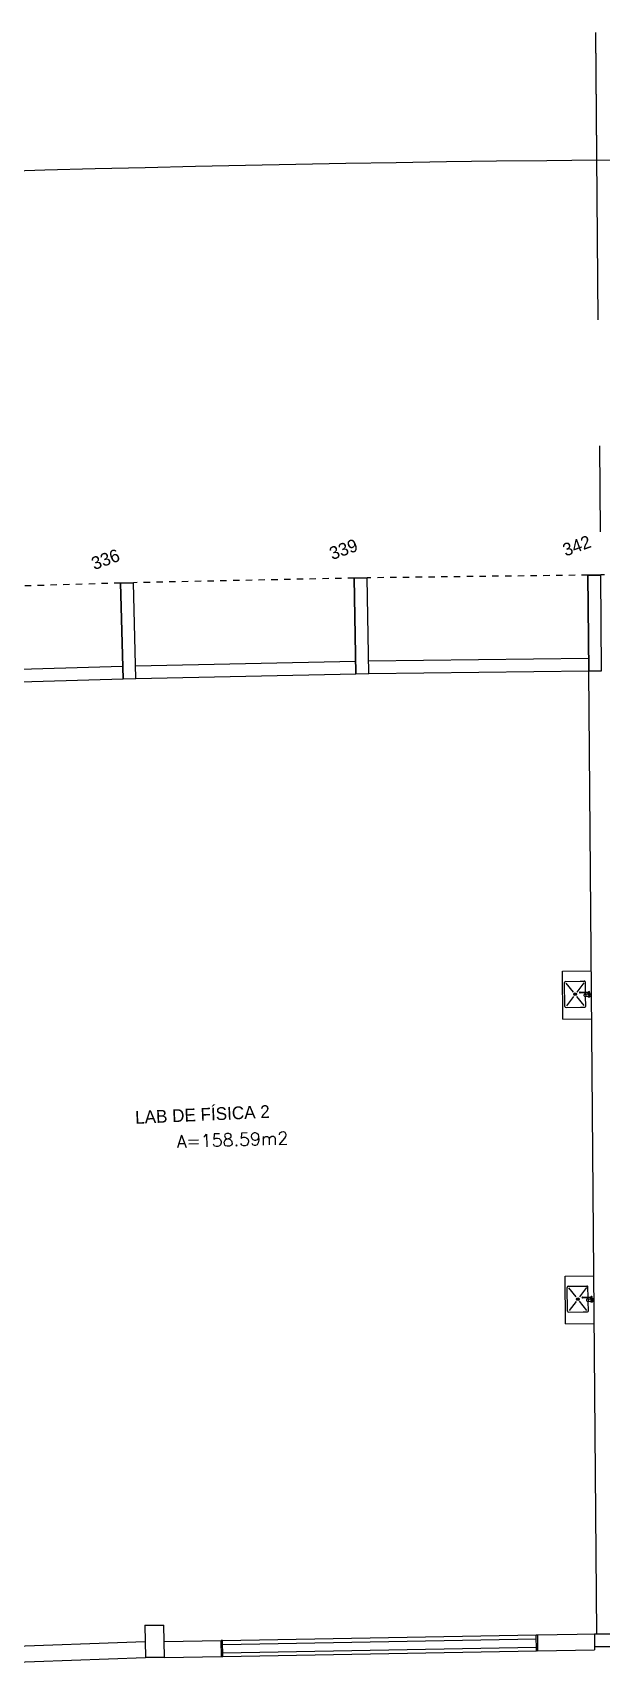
# Model space of a CAD drawing. Extents: x -165 to 137, y 302 to 416.
# Drawn here: x -25.52 to -16.61, y 390.3 to 415.89 of the extents above; entities that cross this region are included whole.
import ezdxf
from ezdxf.enums import TextEntityAlignment as Align

# ---------------------------------------------------------------- set-up
doc = ezdxf.new("R2010")
doc.units = 0
doc.header["$LTSCALE"] = 0.02
doc.header["$MEASUREMENT"] = 0
doc.linetypes.add('HIDDEN2', pattern=[0.1875, 0.125, -0.0625])
doc.layers.get('0').update_dxf_attribs({"linetype": 'CONTINUOUS'})
doc.layers.get('DEFPOINTS').update_dxf_attribs({"linetype": 'CONTINUOUS'})
for name, color, linetype in [('ALV', 2, 'CONTINUOUS'), ('BANC', 2, 'CONTINUOUS'), ('ESTR', 3, 'CONTINUOUS'), ('JANELA', 1, 'CONTINUOUS'), ('NOPILAR', 2, 'CONTINUOUS'), ('PEÇAS', 1, 'CONTINUOUS'), ('PROJ', 1, 'HIDDEN2'), ('TEXTO', 2, 'CONTINUOUS'), ('USO1', 2, 'CONTINUOUS'), ('ÁREA', 2, 'CONTINUOUS')]:
    doc.layers.add(name, color=color, linetype=linetype)
doc.styles.add('1', font='romans.shx', dxfattribs={"height": 1.1})
doc.styles.add('UNB-100', font='simplex.shx', dxfattribs={"height": 0.2})
doc.dimstyles.new('1-600', dxfattribs={"dimtxt": 1.1, "dimasz": 2.5, "dimexe": 2, "dimexo": 4, "dimgap": 0.2, "dimtad": 1, "dimdec": 0, "dimzin": 4, "dimdsep": 46, "dimlunit": 6, "dimtxsty": '1', "dimblk1": 'NONE', "dimblk2": 'NONE', "dimsah": 1, "dimcen": 0, "dimclrd": 2, "dimclre": 2, "dimclrt": 2, "dimadec": 0, "dimazin": 0, "dimtfac": 1, "dimtdec": 0, "dimtmove": 2, "dimatfit": 3, "dimldrblk": 'NONE', "dimfxl": 0, "dimtolj": 1, "dimtzin": 0, "dimarcsym": 0})

# ---------------------------------------------------------------- blocks, each defined once
blk = doc.blocks.new('INOXA1-P-TTC')
for p, q in [((0.043, 0.008), (0.043, -0.022)), ((0.062, 0.04), (0.071, 0.04)), ((0.131, 0.048), (0.076, 0.043)), ((0.131, -0.002), (0.076, 0.003)), ((0.12, 0.23), (0.12, 0.047)), ((0.22, 0.25), (0.14, 0.25)), ((0.15, 0.22), (0.287, 0.043)), ((0.5, 0.25), (0.22, 0.25)), ((0.353, 0.043), (0.49, 0.22)), ((0.52, 0.23), (0.52, -0.23)), ((0.22, -0.027), (0.054, -0.027)), ((0.22, -0.037), (0.054, -0.037)), ((0.063, -0.003), (0.063, -0.021)), ((0.12, -0.001), (0.12, -0.027)), ((0.12, -0.037), (0.12, -0.23)), ((0.22, -0.25), (0.14, -0.25)), ((0.15, -0.22), (0.287, -0.043)), ((0.231, -0.027), (0.22, -0.027)), ((0.231, -0.037), (0.22, -0.037)), ((0.5, -0.25), (0.22, -0.25)), ((0.353, -0.043), (0.49, -0.22))]:
    blk.add_line(p, q)
blk.add_lwpolyline([(0.076, 0.003), (0.072, 0.004), (0.069, 0.009), (0.067, 0.015), (0.066, 0.023), (0.067, 0.031), (0.069, 0.037), (0.072, 0.042), (0.076, 0.043)])
blk.add_lwpolyline([(0.131, 0.048), (0.137, 0.046), (0.143, 0.041), (0.147, 0.033), (0.148, 0.023), (0.147, 0.013), (0.143, 0.006), (0.137, 0), (0.131, -0.002), (0.125, 0), (0.119, 0.006), (0.115, 0.013), (0.114, 0.023), (0.115, 0.033), (0.119, 0.041), (0.125, 0.046)], close=True)
for radius in [0.0266, 0.0163]:
    blk.add_circle((0.32, 0), radius)
for centre, radius, start, end in [((0.054, 0.023), 0.0349, 36.1705, 252.2568), ((0.054, 0.023), 0.0189, 62.7367, 235.7375), ((0.073, -0.003), 0.01, 102.8285, 180), ((0.054, 0.023), 0.0349, 285.5373, 323.9987), ((0.14, 0.23), 0.02, 90, 180), ((0.5, 0.23), 0.02, 360, 90), ((0.054, -0.032), 0.0145, 20.161, 339.839), ((0.054, -0.032), 0.005, 90.0037, 269.9963), ((0.14, -0.23), 0.02, 180, 270), ((0.231, -0.032), 0.00738, 222.6559, 137.3441), ((0.231, -0.032), 0.005, 269.9935, 90.0065), ((0.5, -0.23), 0.02, 270, 360)]:
    blk.add_arc(centre, radius, start, end)
blk = doc.blocks.new('*D79')
at = {"layer": 'DEFPOINTS', "color": 0, "transparency": 16777216}
for p in [(-11.855, 413.9), (-16.623, 407.388), (-9.502, 407.386), (-16.611, 405.888), (-9.515, 405.886)]:
    blk.add_point(p, dxfattribs=at)
at = {"layer": 'USO1', "color": 2, "lineweight": -2, "transparency": 16777216}
for p, q in [((-16.656, 411.388), (-16.694, 415.887)), ((-9.467, 411.386), (-9.427, 415.886))]:
    blk.add_line(p, q, dxfattribs=at)
blk.add_arc((-13.163, -10.852), 424.754, 89.49836, 90.47397, dxfattribs=at)
at = {"layer": 'USO1', "color": 2, "transparency": 16777216, "insert": (-13.061, 414.652), "char_height": 1.1, "attachment_point": 5, "rotation": 359.9862, "style": '1'}
blk.add_mtext('\\A1;PRC', dxfattribs=at)
blk = doc.blocks.new('_NONE')
at = {"color": 0, "linetype": 'ByBlock'}
blk.add_circle((0, 0), 0.25, dxfattribs=at)
blk = doc.blocks.new('*D80')
at = {"layer": 'DEFPOINTS', "color": 0, "transparency": 16777216}
for p in [(-50.146, 412.329), (-16.623, 407.388), (-16.611, 405.888), (-114.701, 395.242), (-114.347, 393.785)]:
    blk.add_point(p, dxfattribs=at)
at = {"layer": 'USO1', "color": 2, "lineweight": -2, "transparency": 16777216}
for p, q in [((-16.656, 411.388), (-16.694, 415.889)), ((-115.644, 399.13), (-116.706, 403.504))]:
    blk.add_line(p, q, dxfattribs=at)
blk.add_arc((-13.059, -23.464), 437.367, 90.47397, 103.6447, dxfattribs=at)
at = {"layer": 'USO1', "color": 2, "transparency": 16777216, "insert": (-66.903, 411.333), "char_height": 1.1, "attachment_point": 5, "rotation": 7.0593, "style": '1'}
blk.add_mtext('\\A1;Física', dxfattribs=at)

msp = doc.modelspace()

# ---------------------------------------------------------------- linework, layer by layer
at = {"layer": 'ALV'}
for p, q in [((-27.552, 405.86), (-24.106, 405.962)), ((-23.904, 405.967), (-20.457, 406.04)), ((-23.9, 405.767), (-20.452, 405.84)), ((-20.255, 406.043), (-16.807, 406.086)), ((-20.252, 405.843), (-16.805, 405.886)), ((-16.676, 390.793), (-16.805, 405.887)), ((-27.546, 405.66), (-24.1, 405.762)), ((-17.61, 390.777), (-16.676, 390.793)), ((-17.61, 390.777), (-17.606, 390.527)), ((-26.973, 390.56), (-23.755, 390.673)), ((-23.454, 390.672), (-22.561, 390.688)), ((-22.556, 390.438), (-22.561, 390.688)), ((-17.606, 390.527), (-16.714, 390.542)), ((-16.714, 390.589), (-16.714, 390.542)), ((-27.264, 390.3), (-23.748, 390.423)), ((-23.448, 390.422), (-22.556, 390.438))]:
    msp.add_line(p, q, dxfattribs=at)
at = {"layer": 'BANC'}
for p, q in [((-17.218, 401.178), (-16.768, 401.184)), ((-17.211, 400.428), (-17.218, 401.178)), ((-17.211, 400.428), (-16.758, 400.434)), ((-17.174, 396.4), (-16.724, 396.406)), ((-17.168, 395.65), (-17.174, 396.4)), ((-17.168, 395.65), (-16.715, 395.656))]:
    msp.add_line(p, q, dxfattribs=at)
at = {"layer": 'ESTR'}
for p, q in [((-23.761, 390.929), (-23.461, 390.928)), ((-23.761, 390.929), (-23.748, 390.423)), ((-23.448, 390.422), (-23.461, 390.928)), ((-16.717, 390.792), (-16.417, 390.795)), ((-16.717, 390.792), (-16.715, 390.589)), ((-16.415, 390.592), (-16.714, 390.589)), ((-23.448, 390.422), (-23.748, 390.423))]:
    msp.add_line(p, q, dxfattribs=at)
for points in [[(-16.805, 405.886), (-16.605, 405.888), (-16.617, 407.388), (-16.817, 407.386), (-16.805, 405.886), (-16.817, 407.386), (-16.617, 407.388)], [(-24.1, 405.762), (-23.9, 405.767), (-23.938, 407.267), (-24.138, 407.262), (-24.1, 405.762), (-24.138, 407.262), (-23.938, 407.267)], [(-20.452, 405.84), (-20.252, 405.843), (-20.278, 407.343), (-20.478, 407.34), (-20.452, 405.84), (-20.478, 407.34), (-20.278, 407.343)]]:
    msp.add_lwpolyline(points, dxfattribs=at)
at = {"layer": 'JANELA'}
for p, q in [((-22.541, 390.688), (-17.63, 390.776)), ((-22.536, 390.439), (-17.626, 390.526))]:
    msp.add_line(p, q, dxfattribs=at)
at = {"layer": 'JANELA', "color": 3}
for p, q in [((-17.63, 390.776), (-17.61, 390.777)), ((-17.626, 390.526), (-17.63, 390.776)), ((-22.541, 390.688), (-22.561, 390.688)), ((-22.536, 390.439), (-22.541, 390.688)), ((-22.539, 390.628), (-17.629, 390.716)), ((-22.537, 390.498), (-17.627, 390.586)), ((-17.606, 390.527), (-17.626, 390.526)), ((-22.556, 390.438), (-22.536, 390.439))]:
    msp.add_line(p, q, dxfattribs=at)
at = {"layer": 'PROJ', "color": 1}
for p, q in [((-16.817, 407.386), (-20.278, 407.344)), ((-13.156, 407.402), (-16.617, 407.389)), ((-24.138, 407.262), (-27.597, 407.16)), ((-20.478, 407.34), (-23.938, 407.268))]:
    msp.add_line(p, q, dxfattribs=at)
at = {"layer": 'USO1'}
msp.add_line((-16.622, 408.063), (-16.633, 409.412), dxfattribs=at)

# ---------------------------------------------------------------- block references
at = {"layer": 'PEÇAS', "xscale": 0.8122499999999924, "yscale": 0.8122499999999924, "zscale": 0.8122499999999924, "rotation": 180.9391841230627}
for p in [(-16.758, 400.822), (-16.717, 396.044)]:
    msp.add_blockref('INOXA1-P-TTC', p, dxfattribs=at)

# ---------------------------------------------------------------- texts
at = {"layer": 'NOPILAR'}
for s, p in [('339', (-20.823, 407.622)), ('339', (-20.823, 407.622)), ('342', (-17.169, 407.677)), ('342', (-17.169, 407.677)), ('336', (-24.551, 407.465)), ('336', (-24.551, 407.465))]:
    msp.add_text(s, height=0.2, rotation=19.9862, dxfattribs=at).set_placement(p)
at = {"layer": 'TEXTO'}
msp.add_text('LAB DE FÍSICA 2', height=0.2, rotation=2.6069, dxfattribs=at).set_placement((-23.906, 398.786))
at = {"layer": 'ÁREA', "style": 'UNB-100'}
msp.add_text('A=158.59m2', height=0.2, rotation=1.8811, dxfattribs=at).set_placement((-22.383, 398.438), align=Align.CENTER)

# ---------------------------------------------------------------- dimensions: what is measured, and where the dimension line sits
at = {"layer": 'USO1'}
for base, line1, text, picture, middle in [((-50.146, 412.329), ((-114.701, 395.242), (-114.347, 393.785)), 'Física', '*D80', (-66.903, 411.333)), ((-11.855, 413.9), ((-9.502, 407.386), (-9.515, 405.886)), 'PRC', '*D79', (-13.061, 414.652))]:
    dim = msp.add_angular_dim_2l(base=base, line1=line1, line2=((-16.611, 405.888), (-16.623, 407.388)), text=text, dimstyle='1-600', override={"dimazin": 1}, dxfattribs=at)
    dim.commit()
    dim.dimension.update_dxf_attribs({"geometry": picture, "text_midpoint": middle})

doc.saveas('drawing.dxf')
